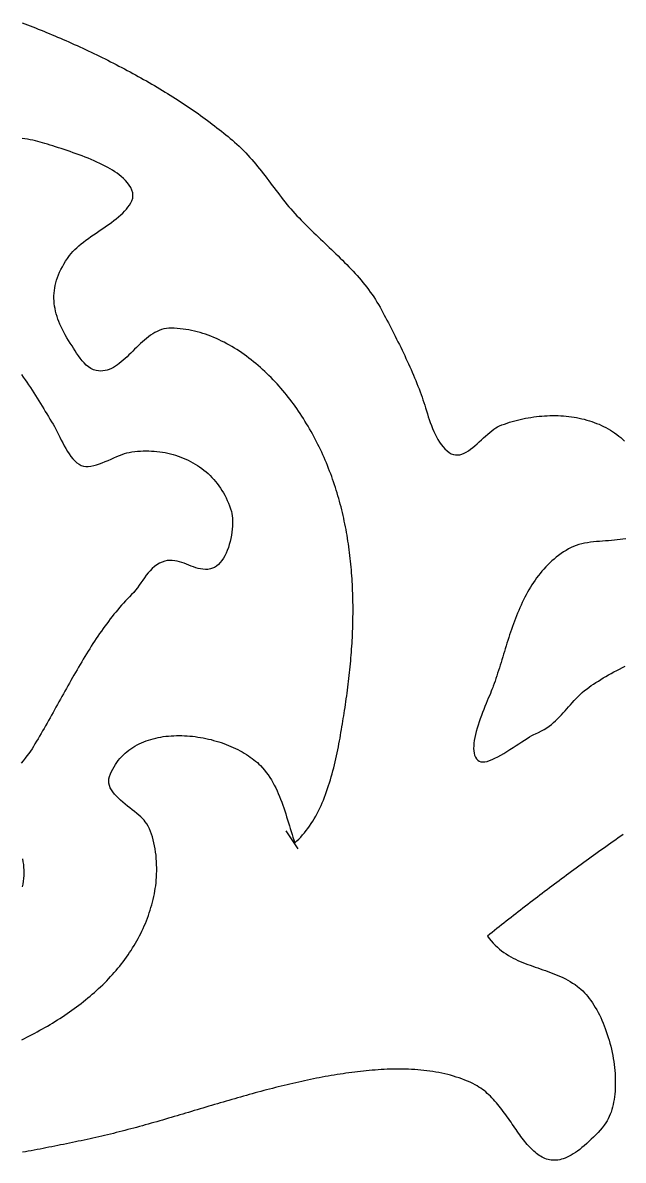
# Model space of a CAD drawing. Header units: millimetres. Extents: x 30 to 1626, y 31 to 955.
# Drawn here: x 1226.7 to 1426.3, y 64.8 to 442.6 of the extents above; entities that cross this region are included whole.
import ezdxf

# ---------------------------------------------------------------- set-up
doc = ezdxf.new("R2010")
doc.units = ezdxf.units.MM
doc.layers.add('0_0_0', color=3, linetype='Continuous')

msp = doc.modelspace()

# ---------------------------------------------------------------- linework, layer by layer
at = {"layer": '0_0_0'}
for points in [[(1226.52, 442.58), (1227.41, 442.24), (1228.31, 441.9), (1229.21, 441.55), (1230.11, 441.2), (1231.01, 440.85), (1231.92, 440.49), (1232.83, 440.12), (1233.74, 439.75), (1234.65, 439.38), (1235.57, 439), (1236.49, 438.61), (1237.4, 438.23), (1238.33, 437.84), (1239.25, 437.44), (1240.17, 437.04), (1241.1, 436.64), (1242.02, 436.23), (1242.95, 435.82), (1243.88, 435.4), (1244.8, 434.98), (1245.73, 434.56), (1246.66, 434.13), (1247.59, 433.69), (1248.52, 433.26), (1249.45, 432.82), (1250.38, 432.37), (1251.31, 431.93), (1252.24, 431.48), (1253.16, 431.02), (1254.09, 430.56), (1255.02, 430.1), (1255.94, 429.63), (1256.87, 429.16), (1257.79, 428.69), (1258.71, 428.21), (1259.63, 427.73), (1260.55, 427.25), (1261.46, 426.76), (1262.38, 426.27), (1263.29, 425.77), (1264.2, 425.27), (1265.11, 424.77), (1266.01, 424.27), (1266.91, 423.76), (1267.81, 423.25), (1268.71, 422.74), (1269.6, 422.22), (1270.49, 421.7), (1271.38, 421.17), (1272.26, 420.65), (1273.14, 420.12), (1274.01, 419.58), (1274.88, 419.05), (1275.75, 418.51), (1276.61, 417.96), (1277.47, 417.42), (1278.33, 416.87), (1279.18, 416.32), (1280.02, 415.77), (1280.86, 415.21), (1281.7, 414.65), (1282.53, 414.09), (1283.35, 413.52), (1284.17, 412.96), (1284.98, 412.39), (1285.79, 411.81), (1286.59, 411.24), (1287.39, 410.66), (1288.17, 410.08), (1288.96, 409.5), (1289.73, 408.91), (1290.5, 408.32), (1291.27, 407.73), (1292.02, 407.14), (1292.77, 406.55), (1293.51, 405.95), (1294.25, 405.35), (1294.98, 404.75), (1295.7, 404.14), (1296.41, 403.54), (1297.11, 402.93), (1297.89, 402.24), (1298.65, 401.54), (1299.39, 400.82), (1300.11, 400.1), (1300.82, 399.37), (1301.51, 398.63), (1302.19, 397.88), (1302.86, 397.13), (1303.51, 396.37), (1304.16, 395.6), (1304.79, 394.83), (1305.42, 394.05), (1306.03, 393.27), (1306.65, 392.48), (1307.25, 391.7), (1307.86, 390.91), (1308.46, 390.12), (1309.06, 389.32), (1309.65, 388.53), (1310.25, 387.74), (1310.85, 386.95), (1311.45, 386.16), (1312.06, 385.37), (1312.67, 384.58), (1313.29, 383.8), (1313.91, 383.02), (1314.54, 382.25), (1315.18, 381.48), (1315.84, 380.72), (1316.5, 379.97), (1317.17, 379.22), (1317.84, 378.49), (1318.53, 377.77), (1319.21, 377.05), (1319.91, 376.34), (1320.61, 375.63), (1321.32, 374.92), (1322.04, 374.22), (1322.76, 373.52), (1323.48, 372.82), (1324.21, 372.12), (1324.94, 371.42), (1325.67, 370.72), (1326.4, 370.03), (1327.13, 369.33), (1327.87, 368.64), (1328.6, 367.94), (1329.34, 367.24), (1330.07, 366.54), (1330.8, 365.83), (1331.52, 365.13), (1332.25, 364.42), (1332.96, 363.71), (1333.68, 362.99), (1334.39, 362.27), (1335.09, 361.55), (1335.78, 360.82), (1336.47, 360.08), (1337.15, 359.34), (1337.82, 358.59), (1338.48, 357.84), (1339.13, 357.07), (1339.78, 356.3), (1340.41, 355.53), (1341.02, 354.74), (1341.63, 353.95), (1342.22, 353.14), (1342.8, 352.33), (1343.36, 351.5), (1343.91, 350.67), (1344.44, 349.82), (1344.96, 348.97), (1345.46, 348.1), (1345.94, 347.22), (1346.39, 346.37), (1346.85, 345.51), (1347.3, 344.64), (1347.76, 343.77), (1348.22, 342.89), (1348.68, 342.01), (1349.14, 341.12), (1349.6, 340.23), (1350.05, 339.33), (1350.51, 338.43), (1350.96, 337.52), (1351.42, 336.61), (1351.87, 335.7), (1352.31, 334.78), (1352.76, 333.86), (1353.2, 332.94), (1353.64, 332.02), (1354.07, 331.1), (1354.49, 330.17), (1354.92, 329.25), (1355.33, 328.32), (1355.74, 327.4), (1356.15, 326.47), (1356.54, 325.55), (1356.93, 324.63), (1357.31, 323.7), (1357.69, 322.78), (1358.05, 321.86), (1358.41, 320.95), (1358.76, 320.04), (1359.09, 319.13), (1359.42, 318.22), (1359.71, 317.38), (1360, 316.5), (1360.29, 315.58), (1360.58, 314.65), (1360.88, 313.69), (1361.18, 312.72), (1361.49, 311.73), (1361.82, 310.75), (1362.16, 309.76), (1362.52, 308.78), (1362.9, 307.81), (1363.31, 306.85), (1363.74, 305.92), (1364.2, 305.01), (1364.69, 304.13), (1365.21, 303.3), (1365.78, 302.5), (1366.38, 301.75), (1367.02, 301.05), (1367.71, 300.42), (1368.44, 299.84), (1369.13, 299.43), (1369.82, 299.16), (1370.52, 299.03), (1371.23, 299.01), (1371.94, 299.11), (1372.66, 299.31), (1373.38, 299.6), (1374.11, 299.98), (1374.83, 300.42), (1375.55, 300.92), (1376.28, 301.48), (1377, 302.08), (1377.72, 302.7), (1378.43, 303.35), (1379.14, 304), (1379.84, 304.66), (1380.54, 305.3), (1381.23, 305.93), (1381.9, 306.52), (1382.57, 307.07), (1383.23, 307.57), (1383.87, 308.01), (1384.5, 308.38), (1385.11, 308.66), (1385.95, 308.98), (1386.8, 309.29), (1387.66, 309.58), (1388.52, 309.86), (1389.39, 310.12), (1390.27, 310.37), (1391.14, 310.6), (1392.03, 310.82), (1392.92, 311.02), (1393.81, 311.2), (1394.7, 311.37), (1395.6, 311.52), (1396.5, 311.65), (1397.4, 311.77), (1398.3, 311.87), (1399.21, 311.95), (1400.11, 312.02), (1401.01, 312.07), (1401.91, 312.1), (1402.81, 312.11), (1403.71, 312.11), (1404.61, 312.09), (1405.5, 312.05), (1406.39, 311.99), (1407.28, 311.92), (1408.16, 311.82), (1409.03, 311.71), (1409.9, 311.58), (1410.77, 311.43), (1411.63, 311.26), (1412.48, 311.07), (1413.32, 310.86), (1414.16, 310.63), (1414.99, 310.38), (1415.81, 310.12), (1416.62, 309.83), (1417.42, 309.52), (1418.21, 309.2), (1418.99, 308.85), (1419.75, 308.48), (1420.51, 308.09), (1421.25, 307.68), (1421.98, 307.25), (1422.7, 306.8), (1423.4, 306.33), (1424.09, 305.83), (1424.76, 305.31), (1425.42, 304.78), (1426.06, 304.22), (1426.69, 303.64)], [(1226.41, 104.79), (1227.28, 105.21), (1228.15, 105.64), (1229.01, 106.08), (1229.87, 106.53), (1230.73, 106.98), (1231.59, 107.44), (1232.44, 107.91), (1233.28, 108.38), (1234.13, 108.86), (1234.97, 109.34), (1235.8, 109.83), (1236.63, 110.33), (1237.45, 110.84), (1238.27, 111.35), (1239.09, 111.87), (1239.9, 112.4), (1240.7, 112.93), (1241.5, 113.47), (1242.29, 114.02), (1243.07, 114.57), (1243.85, 115.13), (1244.62, 115.7), (1245.39, 116.28), (1246.15, 116.86), (1246.9, 117.45), (1247.64, 118.04), (1248.38, 118.65), (1249.11, 119.26), (1249.83, 119.87), (1250.54, 120.5), (1251.24, 121.13), (1251.94, 121.77), (1252.62, 122.41), (1253.3, 123.06), (1253.97, 123.72), (1254.63, 124.39), (1255.28, 125.06), (1255.92, 125.74), (1256.55, 126.43), (1257.17, 127.13), (1257.78, 127.83), (1258.38, 128.54), (1258.96, 129.26), (1259.54, 129.98), (1260.11, 130.71), (1260.66, 131.45), (1261.2, 132.2), (1261.74, 132.95), (1262.26, 133.71), (1262.76, 134.48), (1263.26, 135.26), (1263.74, 136.04), (1264.21, 136.83), (1264.67, 137.63), (1265.11, 138.43), (1265.54, 139.25), (1265.96, 140.07), (1266.36, 140.89), (1266.75, 141.73), (1267.13, 142.57), (1267.49, 143.42), (1267.84, 144.28), (1268.17, 145.15), (1268.49, 146.02), (1268.79, 146.9), (1269.08, 147.79), (1269.35, 148.68), (1269.61, 149.59), (1269.85, 150.5), (1270.07, 151.42), (1270.28, 152.34), (1270.47, 153.28), (1270.65, 154.22), (1270.79, 155.07), (1270.91, 155.96), (1271.02, 156.88), (1271.1, 157.84), (1271.17, 158.82), (1271.22, 159.82), (1271.24, 160.84), (1271.25, 161.87), (1271.23, 162.92), (1271.18, 163.97), (1271.11, 165.02), (1271.02, 166.07), (1270.89, 167.12), (1270.74, 168.16), (1270.56, 169.19), (1270.35, 170.19), (1270.11, 171.18), (1269.84, 172.14), (1269.53, 173.08), (1269.19, 173.98), (1268.81, 174.84), (1268.4, 175.67), (1267.95, 176.45), (1267.46, 177.18), (1267.04, 177.71), (1266.53, 178.26), (1265.95, 178.82), (1265.31, 179.39), (1264.62, 179.97), (1263.89, 180.56), (1263.13, 181.17), (1262.35, 181.78), (1261.56, 182.41), (1260.78, 183.05), (1260.01, 183.7), (1259.26, 184.36), (1258.54, 185.02), (1257.87, 185.7), (1257.25, 186.39), (1256.7, 187.09), (1256.23, 187.79), (1255.84, 188.51), (1255.55, 189.24), (1255.37, 189.97), (1255.31, 190.71), (1255.37, 191.46), (1255.58, 192.22), (1255.91, 193.07), (1256.27, 193.88), (1256.66, 194.67), (1257.08, 195.43), (1257.53, 196.16), (1258, 196.85), (1258.5, 197.52), (1259.02, 198.16), (1259.57, 198.78), (1260.14, 199.36), (1260.73, 199.92), (1261.35, 200.45), (1261.98, 200.95), (1262.64, 201.43), (1263.31, 201.87), (1264, 202.3), (1264.71, 202.69), (1265.44, 203.07), (1266.18, 203.41), (1266.94, 203.74), (1267.71, 204.03), (1268.5, 204.31), (1269.3, 204.56), (1270.11, 204.78), (1270.93, 204.98), (1271.76, 205.16), (1272.6, 205.32), (1273.45, 205.46), (1274.31, 205.57), (1275.18, 205.66), (1276.05, 205.73), (1276.93, 205.78), (1277.81, 205.81), (1278.69, 205.82), (1279.58, 205.81), (1280.47, 205.78), (1281.36, 205.73), (1282.25, 205.66), (1283.14, 205.57), (1284.03, 205.46), (1284.92, 205.34), (1285.81, 205.2), (1286.69, 205.04), (1287.57, 204.86), (1288.44, 204.67), (1289.31, 204.46), (1290.17, 204.23), (1291.02, 203.99), (1291.86, 203.73), (1292.7, 203.46), (1293.52, 203.18), (1294.34, 202.87), (1295.14, 202.56), (1295.93, 202.23), (1296.71, 201.89), (1297.47, 201.53), (1298.21, 201.16), (1298.95, 200.78), (1299.66, 200.38), (1300.36, 199.98), (1301.04, 199.56), (1301.7, 199.13), (1302.34, 198.69), (1302.96, 198.24), (1303.56, 197.78), (1304.13, 197.31), (1304.69, 196.83), (1305.22, 196.34), (1305.72, 195.84), (1306.41, 195.11), (1307.06, 194.35), (1307.67, 193.57), (1308.26, 192.76), (1308.82, 191.93), (1309.35, 191.08), (1309.85, 190.21), (1310.33, 189.32), (1310.79, 188.42), (1311.23, 187.5), (1311.64, 186.57), (1312.04, 185.62), (1312.42, 184.67), (1312.78, 183.71), (1313.13, 182.74), (1313.47, 181.76), (1313.8, 180.78), (1314.12, 179.8), (1314.43, 178.82), (1314.73, 177.84), (1315.03, 176.86), (1315.33, 175.89), (1315.62, 174.92), (1315.91, 173.96), (1316.21, 173.01), (1316.51, 172.07), (1316.81, 171.14), (1317.11, 170.22), (1317.8, 170.83), (1318.47, 171.46), (1319.11, 172.12), (1319.74, 172.81), (1320.35, 173.51), (1320.93, 174.24), (1321.5, 174.99), (1322.05, 175.77), (1322.58, 176.56), (1323.1, 177.37), (1323.6, 178.19), (1324.08, 179.04), (1324.54, 179.9), (1324.99, 180.77), (1325.42, 181.66), (1325.84, 182.56), (1326.24, 183.48), (1326.63, 184.41), (1327.01, 185.34), (1327.37, 186.29), (1327.71, 187.25), (1328.05, 188.21), (1328.37, 189.18), (1328.68, 190.16), (1328.98, 191.14), (1329.26, 192.13), (1329.54, 193.12), (1329.81, 194.12), (1330.06, 195.11), (1330.31, 196.11), (1330.54, 197.11), (1330.77, 198.1), (1330.99, 199.1), (1331.2, 200.09), (1331.41, 201.08), (1331.6, 202.06), (1331.79, 203.04), (1331.97, 204.02), (1332.15, 204.98), (1332.32, 205.94), (1332.48, 206.89), (1332.64, 207.83), (1332.8, 208.76), (1332.95, 209.68), (1333.1, 210.58), (1333.24, 211.48), (1333.39, 212.36), (1333.52, 213.22), (1333.68, 214.18), (1333.82, 215.13), (1333.97, 216.09), (1334.11, 217.05), (1334.25, 218.02), (1334.39, 218.98), (1334.52, 219.94), (1334.64, 220.91), (1334.77, 221.88), (1334.89, 222.84), (1335.01, 223.81), (1335.12, 224.78), (1335.23, 225.75), (1335.33, 226.72), (1335.43, 227.69), (1335.53, 228.67), (1335.62, 229.64), (1335.71, 230.61), (1335.79, 231.59), (1335.87, 232.56), (1335.94, 233.54), (1336.01, 234.51), (1336.08, 235.49), (1336.14, 236.47), (1336.2, 237.44), (1336.25, 238.42), (1336.29, 239.4), (1336.33, 240.37), (1336.37, 241.35), (1336.4, 242.33), (1336.43, 243.3), (1336.45, 244.28), (1336.46, 245.26), (1336.47, 246.23), (1336.48, 247.21), (1336.48, 248.18), (1336.47, 249.16), (1336.46, 250.13), (1336.44, 251.11), (1336.42, 252.08), (1336.39, 253.06), (1336.35, 254.03), (1336.31, 255), (1336.27, 255.97), (1336.21, 256.94), (1336.15, 257.91), (1336.09, 258.88), (1336.02, 259.85), (1335.94, 260.82), (1335.85, 261.78), (1335.76, 262.75), (1335.67, 263.71), (1335.56, 264.68), (1335.45, 265.64), (1335.33, 266.6), (1335.21, 267.56), (1335.08, 268.52), (1334.94, 269.47), (1334.8, 270.43), (1334.64, 271.38), (1334.49, 272.33), (1334.32, 273.28), (1334.15, 274.23), (1333.96, 275.18), (1333.78, 276.12), (1333.58, 277.07), (1333.38, 278.01), (1333.17, 278.95), (1332.95, 279.89), (1332.72, 280.82), (1332.49, 281.76), (1332.25, 282.69), (1332, 283.62), (1331.74, 284.54), (1331.48, 285.47), (1331.2, 286.39), (1330.92, 287.31), (1330.63, 288.23), (1330.33, 289.14), (1330.02, 290.06), (1329.71, 290.97), (1329.39, 291.88), (1329.05, 292.78), (1328.71, 293.68), (1328.36, 294.58), (1328.01, 295.48), (1327.64, 296.37), (1327.26, 297.26), (1326.88, 298.15), (1326.48, 299.04), (1326.08, 299.92), (1325.67, 300.8), (1325.25, 301.67), (1324.82, 302.55), (1324.38, 303.42), (1323.93, 304.28), (1323.47, 305.15), (1323, 306.01), (1322.52, 306.86), (1322.04, 307.71), (1321.54, 308.56), (1321.03, 309.41), (1320.52, 310.25), (1319.99, 311.09), (1319.45, 311.92), (1318.91, 312.75), (1318.35, 313.58), (1317.78, 314.4), (1317.2, 315.22), (1316.66, 315.97), (1316.11, 316.72), (1315.54, 317.47), (1314.96, 318.21), (1314.37, 318.96), (1313.77, 319.69), (1313.15, 320.43), (1312.53, 321.16), (1311.89, 321.88), (1311.25, 322.6), (1310.59, 323.31), (1309.92, 324.02), (1309.24, 324.72), (1308.55, 325.41), (1307.86, 326.09), (1307.15, 326.77), (1306.43, 327.43), (1305.7, 328.09), (1304.96, 328.73), (1304.21, 329.37), (1303.45, 329.99), (1302.69, 330.6), (1301.91, 331.2), (1301.13, 331.79), (1300.33, 332.37), (1299.53, 332.93), (1298.72, 333.47), (1297.9, 334.01), (1297.07, 334.52), (1296.24, 335.03), (1295.4, 335.51), (1294.54, 335.98), (1293.69, 336.44), (1292.82, 336.87), (1291.95, 337.29), (1291.07, 337.69), (1290.18, 338.07), (1289.28, 338.43), (1288.38, 338.77), (1287.47, 339.09), (1286.56, 339.39), (1285.64, 339.67), (1284.71, 339.92), (1283.78, 340.15), (1282.84, 340.37), (1281.9, 340.55), (1280.94, 340.72), (1279.99, 340.86), (1279.03, 340.97), (1278.06, 341.06), (1277.09, 341.12), (1276.11, 341.16), (1275.27, 341.14), (1274.46, 341.05), (1273.66, 340.9), (1272.88, 340.68), (1272.12, 340.4), (1271.37, 340.07), (1270.64, 339.69), (1269.92, 339.26), (1269.22, 338.79), (1268.53, 338.29), (1267.84, 337.75), (1267.17, 337.19), (1266.51, 336.6), (1265.86, 336), (1265.21, 335.38), (1264.56, 334.75), (1263.92, 334.12), (1263.29, 333.49), (1262.65, 332.86), (1262.02, 332.23), (1261.39, 331.62), (1260.75, 331.03), (1260.12, 330.46), (1259.48, 329.92), (1258.83, 329.4), (1258.18, 328.93), (1257.53, 328.49), (1256.86, 328.09), (1256.19, 327.75), (1255.5, 327.45), (1254.81, 327.21), (1254.1, 327.04), (1253.38, 326.93), (1252.65, 326.89), (1251.9, 326.93), (1251.13, 327.05), (1250.22, 327.31), (1249.37, 327.72), (1248.57, 328.24), (1247.82, 328.86), (1247.11, 329.57), (1246.44, 330.34), (1245.81, 331.15), (1245.22, 331.99), (1244.65, 332.83), (1244.12, 333.66), (1243.61, 334.47), (1243.12, 335.22), (1242.51, 336.15), (1241.94, 337.06), (1241.39, 337.97), (1240.88, 338.88), (1240.39, 339.77), (1239.94, 340.66), (1239.51, 341.55), (1239.12, 342.42), (1238.76, 343.3), (1238.43, 344.17), (1238.14, 345.03), (1237.89, 345.9), (1237.66, 346.76), (1237.48, 347.62), (1237.33, 348.47), (1237.22, 349.33), (1237.14, 350.19), (1237.11, 351.04), (1237.11, 351.9), (1237.15, 352.76), (1237.24, 353.62), (1237.36, 354.48), (1237.53, 355.35), (1237.73, 356.21), (1237.98, 357.09), (1238.28, 357.97), (1238.62, 358.85), (1239, 359.74), (1239.43, 360.63), (1239.9, 361.53), (1240.42, 362.44), (1240.99, 363.36), (1241.61, 364.28), (1242.27, 365.22), (1242.81, 365.9), (1243.39, 366.57), (1244.03, 367.23), (1244.7, 367.87), (1245.41, 368.51), (1246.16, 369.13), (1246.94, 369.75), (1247.74, 370.36), (1248.56, 370.96), (1249.4, 371.56), (1250.25, 372.15), (1251.12, 372.74), (1251.98, 373.33), (1252.85, 373.92), (1253.71, 374.51), (1254.57, 375.1), (1255.41, 375.7), (1256.23, 376.29), (1257.03, 376.9), (1257.81, 377.5), (1258.56, 378.12), (1259.28, 378.74), (1259.95, 379.38), (1260.59, 380.02), (1261.17, 380.67), (1261.71, 381.34), (1262.19, 382.02), (1262.62, 382.72), (1262.98, 383.43), (1263.27, 384.33), (1263.36, 385.23), (1263.27, 386.11), (1263.02, 386.98), (1262.63, 387.83), (1262.13, 388.64), (1261.54, 389.43), (1260.88, 390.17), (1260.19, 390.86), (1259.48, 391.49), (1258.77, 392.06), (1258.1, 392.57), (1257.37, 393.07), (1256.61, 393.57), (1255.81, 394.05), (1254.98, 394.52), (1254.12, 394.98), (1253.23, 395.43), (1252.32, 395.88), (1251.39, 396.31), (1250.44, 396.73), (1249.47, 397.14), (1248.49, 397.55), (1247.5, 397.94), (1246.5, 398.33), (1245.5, 398.7), (1244.49, 399.07), (1243.49, 399.43), (1242.49, 399.77), (1241.49, 400.11), (1240.51, 400.44), (1239.54, 400.77), (1238.58, 401.08), (1237.64, 401.38), (1236.72, 401.68), (1235.82, 401.97), (1234.95, 402.25), (1234.11, 402.52), (1233.36, 402.75), (1232.58, 402.97), (1231.78, 403.18), (1230.95, 403.37), (1230.1, 403.55), (1229.23, 403.71), (1228.34, 403.86), (1227.43, 404), (1226.5, 404.12)], [(1226.3, 325.7), (1226.91, 324.86), (1227.51, 324.01), (1228.11, 323.15), (1228.7, 322.28), (1229.28, 321.41), (1229.85, 320.54), (1230.42, 319.66), (1230.99, 318.78), (1231.54, 317.89), (1232.09, 317.01), (1232.64, 316.13), (1233.18, 315.25), (1233.71, 314.37), (1234.24, 313.5), (1234.76, 312.63), (1235.28, 311.77), (1235.79, 310.91), (1236.3, 310.06), (1236.8, 309.22), (1237.25, 308.44), (1237.7, 307.61), (1238.14, 306.74), (1238.6, 305.83), (1239.06, 304.89), (1239.53, 303.95), (1240.01, 303), (1240.51, 302.05), (1241.03, 301.13), (1241.57, 300.22), (1242.14, 299.36), (1242.73, 298.54), (1243.36, 297.78), (1244.02, 297.08), (1244.71, 296.46), (1245.44, 295.93), (1246.13, 295.57), (1246.88, 295.34), (1247.68, 295.24), (1248.52, 295.24), (1249.4, 295.33), (1250.31, 295.51), (1251.25, 295.76), (1252.2, 296.07), (1253.17, 296.42), (1254.14, 296.81), (1255.11, 297.22), (1256.07, 297.65), (1257.03, 298.07), (1257.96, 298.48), (1258.87, 298.86), (1259.74, 299.2), (1260.58, 299.5), (1261.37, 299.73), (1262.11, 299.89), (1263.04, 300.04), (1263.97, 300.15), (1264.9, 300.24), (1265.82, 300.31), (1266.75, 300.35), (1267.67, 300.37), (1268.6, 300.36), (1269.51, 300.33), (1270.43, 300.27), (1271.34, 300.18), (1272.25, 300.08), (1273.15, 299.94), (1274.04, 299.79), (1274.93, 299.6), (1275.8, 299.4), (1276.67, 299.17), (1277.54, 298.91), (1278.39, 298.63), (1279.23, 298.33), (1280.06, 298), (1280.88, 297.65), (1281.69, 297.27), (1282.48, 296.87), (1283.27, 296.45), (1284.03, 296), (1284.79, 295.53), (1285.52, 295.03), (1286.24, 294.51), (1286.95, 293.97), (1287.64, 293.4), (1288.31, 292.81), (1288.96, 292.2), (1289.59, 291.56), (1290.2, 290.9), (1290.79, 290.22), (1291.36, 289.51), (1291.91, 288.78), (1292.44, 288.03), (1292.94, 287.25), (1293.42, 286.45), (1293.87, 285.63), (1294.3, 284.79), (1294.71, 283.92), (1295.09, 283.03), (1295.44, 282.11), (1295.76, 281.18), (1296.05, 280.22), (1296.21, 279.56), (1296.33, 278.82), (1296.41, 278.03), (1296.45, 277.17), (1296.46, 276.26), (1296.42, 275.32), (1296.34, 274.34), (1296.22, 273.35), (1296.07, 272.33), (1295.87, 271.31), (1295.64, 270.3), (1295.37, 269.29), (1295.05, 268.3), (1294.7, 267.34), (1294.31, 266.42), (1293.88, 265.54), (1293.42, 264.72), (1292.91, 263.96), (1292.37, 263.26), (1291.78, 262.65), (1291.16, 262.12), (1290.5, 261.69), (1289.81, 261.37), (1289.07, 261.15), (1288.23, 261.03), (1287.41, 261), (1286.6, 261.05), (1285.81, 261.17), (1285.02, 261.35), (1284.24, 261.58), (1283.46, 261.84), (1282.69, 262.13), (1281.92, 262.43), (1281.15, 262.74), (1280.38, 263.04), (1279.61, 263.32), (1278.83, 263.56), (1278.04, 263.76), (1277.24, 263.91), (1276.43, 264), (1275.61, 264), (1274.77, 263.92), (1273.92, 263.74), (1273.05, 263.45), (1272.16, 263.04), (1271.3, 262.53), (1270.51, 261.94), (1269.77, 261.29), (1269.08, 260.58), (1268.43, 259.83), (1267.8, 259.04), (1267.2, 258.23), (1266.61, 257.39), (1266.03, 256.56), (1265.45, 255.73), (1264.85, 254.91), (1264.24, 254.12), (1263.6, 253.36), (1262.93, 252.64), (1262.24, 251.95), (1261.57, 251.25), (1260.9, 250.54), (1260.24, 249.82), (1259.58, 249.09), (1258.94, 248.35), (1258.3, 247.61), (1257.67, 246.85), (1257.05, 246.09), (1256.43, 245.32), (1255.82, 244.54), (1255.22, 243.75), (1254.63, 242.95), (1254.04, 242.15), (1253.45, 241.34), (1252.87, 240.53), (1252.3, 239.71), (1251.74, 238.88), (1251.17, 238.05), (1250.62, 237.21), (1250.07, 236.36), (1249.52, 235.52), (1248.98, 234.66), (1248.44, 233.81), (1247.91, 232.94), (1247.38, 232.08), (1246.85, 231.21), (1246.33, 230.34), (1245.81, 229.46), (1245.29, 228.58), (1244.78, 227.7), (1244.27, 226.82), (1243.76, 225.93), (1243.26, 225.05), (1242.75, 224.16), (1242.25, 223.27), (1241.75, 222.38), (1241.25, 221.49), (1240.76, 220.6), (1240.26, 219.7), (1239.77, 218.81), (1239.27, 217.92), (1238.78, 217.03), (1238.29, 216.14), (1237.79, 215.25), (1237.3, 214.36), (1236.81, 213.47), (1236.32, 212.59), (1235.82, 211.71), (1235.33, 210.83), (1234.83, 209.95), (1234.34, 209.08), (1233.84, 208.21), (1233.34, 207.34), (1232.84, 206.47), (1232.34, 205.61), (1231.83, 204.76), (1231.32, 203.91), (1230.81, 203.06), (1230.3, 202.22), (1229.82, 201.46), (1229.3, 200.69), (1228.73, 199.9), (1228.14, 199.11), (1227.52, 198.3), (1226.87, 197.48), (1226.21, 196.65)], [(1427.09, 271.18), (1426.17, 271.03), (1425.24, 270.9), (1424.28, 270.8), (1423.31, 270.7), (1422.33, 270.62), (1421.33, 270.55), (1420.33, 270.48), (1419.33, 270.41), (1418.32, 270.33), (1417.32, 270.24), (1416.32, 270.13), (1415.33, 270.01), (1414.35, 269.87), (1413.39, 269.69), (1412.45, 269.49), (1411.53, 269.25), (1410.63, 268.97), (1409.76, 268.65), (1408.92, 268.28), (1408.11, 267.85), (1407.24, 267.34), (1406.4, 266.8), (1405.58, 266.24), (1404.79, 265.67), (1404.02, 265.07), (1403.27, 264.46), (1402.54, 263.83), (1401.84, 263.18), (1401.16, 262.51), (1400.5, 261.83), (1399.86, 261.13), (1399.24, 260.42), (1398.63, 259.69), (1398.05, 258.95), (1397.49, 258.2), (1396.94, 257.43), (1396.41, 256.65), (1395.9, 255.86), (1395.4, 255.06), (1394.92, 254.24), (1394.45, 253.42), (1393.99, 252.58), (1393.55, 251.74), (1393.13, 250.88), (1392.71, 250.02), (1392.31, 249.16), (1391.92, 248.28), (1391.54, 247.4), (1391.17, 246.51), (1390.81, 245.62), (1390.46, 244.72), (1390.12, 243.82), (1389.78, 242.91), (1389.46, 242), (1389.14, 241.09), (1388.83, 240.17), (1388.52, 239.25), (1388.22, 238.34), (1387.92, 237.42), (1387.63, 236.5), (1387.34, 235.58), (1387.05, 234.66), (1386.77, 233.75), (1386.49, 232.83), (1386.21, 231.92), (1385.93, 231.01), (1385.65, 230.11), (1385.37, 229.21), (1385.09, 228.31), (1384.81, 227.42), (1384.52, 226.54), (1384.24, 225.66), (1383.95, 224.79), (1383.66, 223.92), (1383.36, 223.07), (1383.06, 222.22), (1382.88, 221.74), (1382.65, 221.17), (1382.39, 220.54), (1382.1, 219.83), (1381.77, 219.07), (1381.43, 218.25), (1381.06, 217.37), (1380.68, 216.46), (1380.29, 215.5), (1379.9, 214.52), (1379.5, 213.51), (1379.12, 212.47), (1378.74, 211.43), (1378.37, 210.37), (1378.03, 209.32), (1377.71, 208.27), (1377.42, 207.22), (1377.16, 206.2), (1376.94, 205.19), (1376.77, 204.22), (1376.64, 203.28), (1376.56, 202.37), (1376.55, 201.52), (1376.59, 200.71), (1376.7, 199.96), (1376.88, 199.28), (1377.14, 198.67), (1377.49, 198.13), (1377.91, 197.67), (1378.43, 197.31), (1378.95, 197.11), (1379.55, 197.04), (1380.24, 197.09), (1381, 197.25), (1381.82, 197.51), (1382.69, 197.86), (1383.62, 198.28), (1384.58, 198.77), (1385.56, 199.31), (1386.57, 199.9), (1387.59, 200.52), (1388.61, 201.16), (1389.63, 201.81), (1390.63, 202.47), (1391.61, 203.11), (1392.56, 203.74), (1393.47, 204.33), (1394.33, 204.88), (1395.13, 205.37), (1395.87, 205.8), (1396.53, 206.15), (1397.11, 206.42), (1398.13, 206.87), (1399.08, 207.35), (1399.98, 207.85), (1400.82, 208.39), (1401.62, 208.94), (1402.38, 209.52), (1403.1, 210.12), (1403.79, 210.73), (1404.45, 211.36), (1405.09, 212.01), (1405.7, 212.66), (1406.31, 213.33), (1406.91, 214), (1407.5, 214.68), (1408.09, 215.37), (1408.69, 216.05), (1409.3, 216.74), (1409.92, 217.42), (1410.56, 218.1), (1411.23, 218.78), (1411.92, 219.44), (1412.65, 220.1), (1413.41, 220.74), (1414.22, 221.37), (1414.92, 221.88), (1415.65, 222.4), (1416.4, 222.91), (1417.18, 223.43), (1417.98, 223.94), (1418.8, 224.44), (1419.64, 224.95), (1420.5, 225.45), (1421.37, 225.95), (1422.27, 226.45), (1423.18, 226.94), (1424.1, 227.43), (1425.04, 227.91), (1425.99, 228.38), (1426.95, 228.85)], [(1314.11, 174.22), (1318.11, 168.22)], [(1426.27, 172.97), (1425.44, 172.4), (1424.61, 171.82), (1423.79, 171.24), (1422.96, 170.66), (1422.14, 170.08), (1421.31, 169.5), (1420.49, 168.91), (1419.66, 168.33), (1418.84, 167.74), (1418.02, 167.15), (1417.2, 166.57), (1416.38, 165.98), (1415.56, 165.39), (1414.74, 164.79), (1413.92, 164.2), (1413.11, 163.61), (1412.29, 163.01), (1411.48, 162.42), (1410.66, 161.82), (1409.85, 161.22), (1409.03, 160.62), (1408.22, 160.02), (1407.41, 159.42), (1406.6, 158.82), (1405.79, 158.22), (1404.98, 157.62), (1404.17, 157.01), (1403.37, 156.41), (1402.56, 155.8), (1401.75, 155.2), (1400.95, 154.59), (1400.14, 153.98), (1399.34, 153.37), (1398.54, 152.77), (1397.74, 152.16), (1396.94, 151.55), (1396.14, 150.93), (1395.34, 150.32), (1394.54, 149.71), (1393.74, 149.1), (1392.95, 148.48), (1392.15, 147.87), (1391.36, 147.25), (1390.56, 146.64), (1389.77, 146.02), (1388.98, 145.41), (1388.19, 144.79), (1387.4, 144.17), (1386.61, 143.55), (1385.82, 142.94), (1385.03, 142.32), (1384.25, 141.7), (1383.46, 141.08), (1382.68, 140.46), (1381.9, 139.84), (1381.11, 139.22), (1381.74, 138.38), (1382.39, 137.59), (1383.05, 136.85), (1383.73, 136.16), (1384.43, 135.51), (1385.14, 134.89), (1385.86, 134.32), (1386.6, 133.78), (1387.35, 133.27), (1388.11, 132.8), (1388.88, 132.35), (1389.66, 131.93), (1390.45, 131.53), (1391.25, 131.15), (1392.05, 130.8), (1392.87, 130.46), (1393.69, 130.13), (1394.51, 129.82), (1395.34, 129.51), (1396.17, 129.22), (1397.01, 128.93), (1397.85, 128.64), (1398.69, 128.35), (1399.53, 128.06), (1400.38, 127.77), (1401.22, 127.47), (1402.06, 127.16), (1402.9, 126.84), (1403.73, 126.51), (1404.57, 126.16), (1405.39, 125.79), (1406.22, 125.41), (1407.03, 125), (1407.85, 124.56), (1408.65, 124.1), (1409.44, 123.6), (1410.23, 123.08), (1411.01, 122.52), (1411.61, 122.05), (1412.2, 121.54), (1412.78, 121), (1413.34, 120.42), (1413.9, 119.8), (1414.44, 119.16), (1414.98, 118.48), (1415.5, 117.78), (1416, 117.05), (1416.5, 116.29), (1416.98, 115.5), (1417.44, 114.7), (1417.89, 113.87), (1418.33, 113.01), (1418.76, 112.14), (1419.16, 111.25), (1419.55, 110.34), (1419.93, 109.42), (1420.29, 108.48), (1420.63, 107.52), (1420.96, 106.56), (1421.27, 105.58), (1421.56, 104.6), (1421.84, 103.61), (1422.09, 102.61), (1422.33, 101.6), (1422.55, 100.59), (1422.75, 99.58), (1422.93, 98.56), (1423.09, 97.55), (1423.23, 96.54), (1423.35, 95.53), (1423.44, 94.52), (1423.52, 93.52), (1423.58, 92.52), (1423.61, 91.54), (1423.62, 90.56), (1423.61, 89.59), (1423.58, 88.63), (1423.52, 87.69), (1423.44, 86.76), (1423.33, 85.85), (1423.2, 84.95), (1423.05, 84.07), (1422.87, 83.22), (1422.67, 82.38), (1422.44, 81.56), (1422.19, 80.77), (1421.9, 80.01), (1421.6, 79.27), (1421.26, 78.56), (1420.9, 77.87), (1420.51, 77.22), (1419.93, 76.36), (1419.3, 75.54), (1418.62, 74.73), (1417.91, 73.95), (1417.16, 73.19), (1416.41, 72.45), (1415.64, 71.72), (1414.87, 71.01), (1414.11, 70.31), (1413.32, 69.6), (1412.55, 68.95), (1411.8, 68.35), (1411.06, 67.79), (1410.34, 67.29), (1409.64, 66.84), (1408.95, 66.43), (1408.28, 66.07), (1407.62, 65.76), (1406.98, 65.49), (1406.35, 65.27), (1405.74, 65.09), (1405.14, 64.94), (1404.55, 64.84), (1403.97, 64.78), (1403.41, 64.76), (1402.85, 64.77), (1402.31, 64.82), (1401.78, 64.9), (1401.26, 65.02), (1400.75, 65.16), (1400.25, 65.34), (1399.75, 65.55), (1399.27, 65.79), (1398.79, 66.06), (1398.32, 66.35), (1397.86, 66.67), (1397.4, 67.02), (1396.95, 67.39), (1396.51, 67.78), (1396.07, 68.19), (1395.64, 68.62), (1395.21, 69.07), (1394.78, 69.54), (1394.36, 70.02), (1393.94, 70.53), (1393.52, 71.04), (1393.11, 71.57), (1392.7, 72.11), (1392.28, 72.67), (1391.87, 73.23), (1391.46, 73.8), (1391.05, 74.39), (1390.64, 74.97), (1390.23, 75.57), (1389.82, 76.17), (1389.4, 76.77), (1388.98, 77.37), (1388.56, 77.98), (1388.14, 78.59), (1387.71, 79.19), (1387.28, 79.8), (1386.85, 80.4), (1386.4, 80.99), (1385.96, 81.59), (1385.51, 82.17), (1385.05, 82.75), (1384.58, 83.32), (1384.11, 83.88), (1383.63, 84.43), (1383.14, 84.96), (1382.65, 85.49), (1382.14, 86), (1381.63, 86.49), (1381.1, 86.97), (1380.57, 87.43), (1380.02, 87.88), (1379.46, 88.3), (1378.89, 88.7), (1378.31, 89.08), (1377.72, 89.44), (1377.11, 89.78), (1376.25, 90.22), (1375.37, 90.64), (1374.47, 91.03), (1373.57, 91.41), (1372.65, 91.76), (1371.73, 92.09), (1370.79, 92.4), (1369.85, 92.69), (1368.9, 92.97), (1367.94, 93.22), (1366.97, 93.45), (1365.99, 93.67), (1365.01, 93.87), (1364.02, 94.05), (1363.02, 94.21), (1362.03, 94.36), (1361.02, 94.49), (1360.02, 94.61), (1359, 94.71), (1357.99, 94.8), (1356.98, 94.87), (1355.96, 94.93), (1354.94, 94.97), (1353.92, 95.01), (1352.9, 95.03), (1351.88, 95.04), (1350.87, 95.03), (1349.85, 95.02), (1348.84, 95), (1347.83, 94.96), (1346.82, 94.92), (1345.82, 94.87), (1344.82, 94.8), (1343.82, 94.73), (1342.83, 94.66), (1341.85, 94.57), (1340.88, 94.48), (1339.91, 94.38), (1338.95, 94.28), (1337.99, 94.17), (1337.05, 94.05), (1336.11, 93.93), (1335.12, 93.8), (1334.13, 93.66), (1333.15, 93.51), (1332.16, 93.36), (1331.18, 93.21), (1330.19, 93.05), (1329.21, 92.88), (1328.22, 92.71), (1327.24, 92.53), (1326.26, 92.35), (1325.28, 92.17), (1324.3, 91.98), (1323.33, 91.78), (1322.35, 91.58), (1321.37, 91.38), (1320.4, 91.17), (1319.42, 90.96), (1318.45, 90.74), (1317.48, 90.52), (1316.5, 90.3), (1315.53, 90.07), (1314.56, 89.84), (1313.59, 89.6), (1312.62, 89.37), (1311.65, 89.13), (1310.69, 88.88), (1309.72, 88.63), (1308.75, 88.38), (1307.78, 88.13), (1306.82, 87.88), (1305.85, 87.62), (1304.89, 87.36), (1303.92, 87.1), (1302.96, 86.83), (1302, 86.56), (1301.03, 86.29), (1300.07, 86.02), (1299.11, 85.75), (1298.15, 85.48), (1297.18, 85.2), (1296.22, 84.92), (1295.26, 84.65), (1294.3, 84.37), (1293.34, 84.08), (1292.38, 83.8), (1291.42, 83.52), (1290.46, 83.24), (1289.5, 82.95), (1288.54, 82.67), (1287.58, 82.38), (1286.62, 82.1), (1285.67, 81.81), (1284.71, 81.52), (1283.75, 81.24), (1282.79, 80.95), (1281.83, 80.67), (1280.87, 80.38), (1279.91, 80.1), (1278.95, 79.81), (1278, 79.53), (1277.04, 79.25), (1276.08, 78.96), (1275.12, 78.68), (1274.16, 78.4), (1273.2, 78.12), (1272.24, 77.85), (1271.28, 77.57), (1270.32, 77.3), (1269.36, 77.02), (1268.4, 76.75), (1267.44, 76.48), (1266.48, 76.22), (1265.52, 75.95), (1264.56, 75.69), (1263.6, 75.43), (1262.63, 75.17), (1261.67, 74.92), (1260.71, 74.66), (1259.74, 74.41), (1258.78, 74.17), (1257.82, 73.92), (1256.85, 73.68), (1255.89, 73.44), (1254.92, 73.21), (1253.95, 72.98), (1252.99, 72.75), (1252.02, 72.53), (1251.05, 72.31), (1250.08, 72.09), (1249.11, 71.88), (1248.14, 71.67), (1247.16, 71.46), (1246.18, 71.25), (1245.2, 71.05), (1244.23, 70.84), (1243.25, 70.64), (1242.27, 70.43), (1241.3, 70.23), (1240.32, 70.03), (1239.34, 69.83), (1238.37, 69.64), (1237.39, 69.44), (1236.41, 69.25), (1235.44, 69.05), (1234.46, 68.86), (1233.48, 68.67), (1232.51, 68.49), (1231.53, 68.3), (1230.55, 68.11), (1229.58, 67.93), (1228.6, 67.75), (1227.62, 67.57), (1226.65, 67.39)], [(1226.64, 164.82), (1226.82, 163.91), (1226.95, 162.99), (1227.04, 162.07), (1227.09, 161.15), (1227.1, 160.22), (1227.07, 159.29), (1227.01, 158.35), (1226.9, 157.42), (1226.76, 156.5), (1226.59, 155.57)]]:
    msp.add_lwpolyline(points, dxfattribs=at)

doc.saveas('drawing.dxf')
